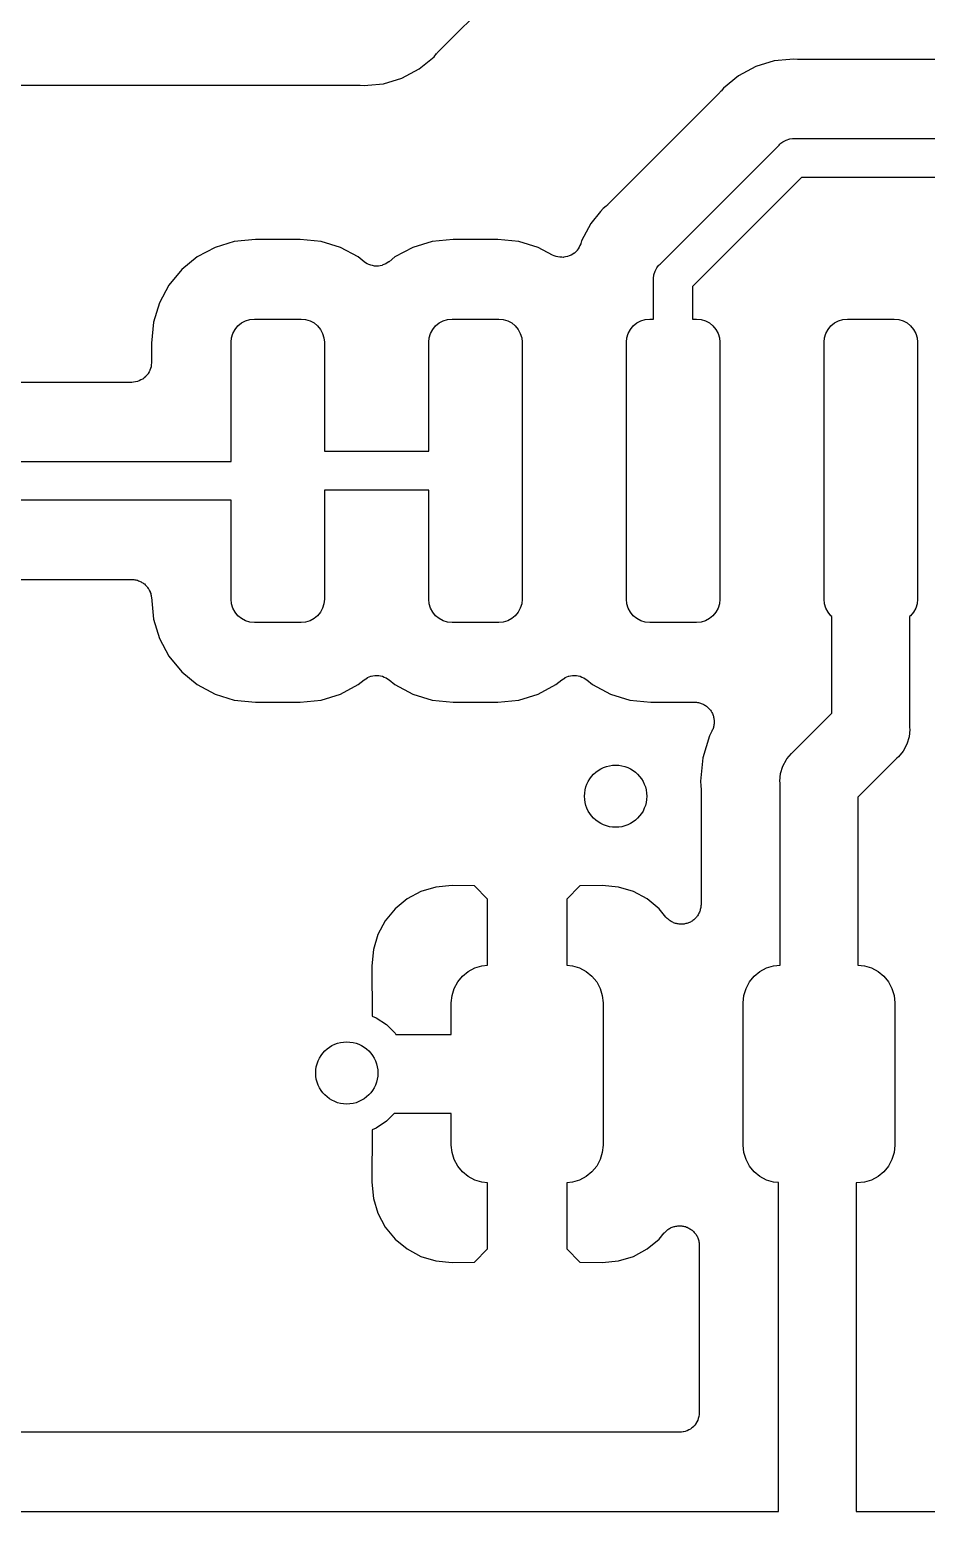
# Model space of a CAD drawing. Extents: x 2.49 to 6.38, y -5.9 to -3.86.
# Drawn here: x 4.0183 to 4.2452, y -5.4854 to -5.1107 of the extents above; entities that cross this region are included whole.
import ezdxf

# ---------------------------------------------------------------- set-up
doc = ezdxf.new("R2010")
doc.units = 0
doc.header["$MEASUREMENT"] = 0
doc.layers.add('BLACK', color=7, linetype='CONTINUOUS')

msp = doc.modelspace()

# ---------------------------------------------------------------- linework, layer by layer
at = {"layer": 'BLACK', "linetype": 'CONTINUOUS'}
for p, q in [((4.1216, -5.11639), (4.14769, -5.0903)), ((4.11685, -5.12062), (4.12064, -5.11751)), ((4.12064, -5.11751), (4.12127, -5.11675)), ((4.12127, -5.11675), (4.12131, -5.1167)), ((4.12131, -5.1167), (4.12146, -5.11655)), ((4.12146, -5.11655), (4.1216, -5.11639)), ((4.20669, -5.1186), (4.20199, -5.12003)), ((4.21059, -5.11822), (4.20669, -5.1186)), ((4.2106, -5.11822), (4.21059, -5.11822)), ((4.21157, -5.11812), (4.2106, -5.11822)), ((4.21255, -5.11822), (4.21157, -5.11812)), ((4.21277, -5.11822), (4.21255, -5.11822)), ((4.21297, -5.11824), (4.21277, -5.11822)), ((4.21304, -5.11824), (4.21297, -5.11824)), ((4.26411, -5.11824), (4.21304, -5.11824)), ((4.11252, -5.12294), (4.11685, -5.12062)), ((4.19766, -5.12234), (4.19387, -5.12546)), ((4.20199, -5.12003), (4.19766, -5.12234)), ((3.94191, -5.12472), (4.10147, -5.12472)), ((4.10147, -5.12472), (4.10154, -5.12472)), ((4.10154, -5.12472), (4.10175, -5.12475)), ((4.10175, -5.12475), (4.10196, -5.12475)), ((4.10196, -5.12475), (4.10294, -5.12484)), ((4.10294, -5.12484), (4.10392, -5.12475)), ((4.10392, -5.12475), (4.10782, -5.12436)), ((4.10392, -5.12475), (4.10392, -5.12475)), ((4.10782, -5.12436), (4.11252, -5.12294)), ((4.19291, -5.12658), (4.16452, -5.15498)), ((4.19305, -5.12642), (4.19291, -5.12658)), ((4.1932, -5.12627), (4.19305, -5.12642)), ((4.19324, -5.12622), (4.1932, -5.12627)), ((4.19387, -5.12546), (4.19324, -5.12622)), ((4.17779, -5.16999), (4.20792, -5.13986)), ((4.20792, -5.13986), (4.20808, -5.13967)), ((4.20808, -5.13967), (4.20839, -5.13941)), ((4.20839, -5.13941), (4.20883, -5.13905)), ((4.20883, -5.13905), (4.20968, -5.1386)), ((4.20968, -5.1386), (4.21061, -5.13832)), ((4.21061, -5.13832), (4.21133, -5.13824)), ((4.21133, -5.13824), (4.21157, -5.13822)), ((4.21133, -5.13824), (4.21133, -5.13824)), ((4.21157, -5.13822), (4.21182, -5.13824)), ((4.21182, -5.13824), (4.26533, -5.13824)), ((4.21361, -5.14809), (4.18602, -5.17568)), ((4.26354, -5.14809), (4.21361, -5.14809)), ((4.1634, -5.15593), (4.16277, -5.15669)), ((4.16416, -5.15531), (4.1634, -5.15593)), ((4.16431, -5.15516), (4.16416, -5.15531)), ((4.16447, -5.15503), (4.16431, -5.15516)), ((4.16452, -5.15498), (4.16447, -5.15503)), ((4.16028, -5.15973), (4.15797, -5.16405)), ((4.16277, -5.15669), (4.16028, -5.15973)), ((4.16277, -5.15669), (4.16277, -5.15669)), ((4.07544, -5.16374), (4.07012, -5.16426)), ((4.08676, -5.16374), (4.07544, -5.16374)), ((4.09208, -5.16426), (4.08676, -5.16374)), ((4.12544, -5.16374), (4.12012, -5.16426)), ((4.13676, -5.16374), (4.12544, -5.16374)), ((4.14208, -5.16426), (4.13676, -5.16374)), ((4.15797, -5.16405), (4.15776, -5.16474)), ((4.06525, -5.16574), (4.06075, -5.16814)), ((4.07012, -5.16426), (4.06525, -5.16574)), ((4.09696, -5.16574), (4.09208, -5.16426)), ((4.10145, -5.16814), (4.09696, -5.16574)), ((4.11525, -5.16574), (4.11075, -5.16814)), ((4.12012, -5.16426), (4.11525, -5.16574)), ((4.14696, -5.16574), (4.14208, -5.16426)), ((4.15062, -5.1677), (4.14696, -5.16574)), ((4.15105, -5.16788), (4.15062, -5.1677)), ((4.15149, -5.16806), (4.15105, -5.16788)), ((4.15529, -5.16772), (4.15484, -5.1679)), ((4.1553, -5.16771), (4.15529, -5.16772)), ((4.15531, -5.16771), (4.1553, -5.16771)), ((4.15571, -5.16745), (4.15531, -5.16771)), ((4.1561, -5.16719), (4.15571, -5.16745)), ((4.15611, -5.16718), (4.1561, -5.16719)), ((4.15613, -5.16717), (4.15611, -5.16718)), ((4.15646, -5.16684), (4.15613, -5.16717)), ((4.1568, -5.16651), (4.15646, -5.16684)), ((4.15681, -5.16649), (4.1568, -5.16651)), ((4.15682, -5.16648), (4.15681, -5.16649)), ((4.15708, -5.16609), (4.15682, -5.16648)), ((4.15735, -5.1657), (4.15708, -5.16609)), ((4.15736, -5.16569), (4.15735, -5.1657)), ((4.15737, -5.16567), (4.15736, -5.16569)), ((4.15755, -5.16524), (4.15737, -5.16567)), ((4.15774, -5.16481), (4.15755, -5.16524)), ((4.15775, -5.16478), (4.15774, -5.16481)), ((4.15776, -5.16474), (4.15775, -5.16477)), ((4.15775, -5.16477), (4.15775, -5.16478)), ((4.15775, -5.16478), (4.15775, -5.16478)), ((4.05681, -5.17138), (4.05358, -5.17532)), ((4.06075, -5.16814), (4.05681, -5.17138)), ((4.10293, -5.16936), (4.10145, -5.16814)), ((4.10332, -5.16962), (4.10293, -5.16936)), ((4.10371, -5.16988), (4.10332, -5.16962)), ((4.10373, -5.16989), (4.10371, -5.16988)), ((4.10374, -5.1699), (4.10373, -5.16989)), ((4.10417, -5.17008), (4.10374, -5.1699)), ((4.10461, -5.17026), (4.10417, -5.17008)), ((4.10462, -5.17026), (4.10461, -5.17026)), ((4.10464, -5.17027), (4.10462, -5.17026)), ((4.1051, -5.17036), (4.10464, -5.17027)), ((4.10556, -5.17046), (4.1051, -5.17036)), ((4.10558, -5.17046), (4.10556, -5.17046)), ((4.1056, -5.17046), (4.10558, -5.17046)), ((4.10607, -5.17047), (4.1056, -5.17046)), ((4.10654, -5.17047), (4.10607, -5.17047)), ((4.10656, -5.17047), (4.10654, -5.17047)), ((4.10658, -5.17047), (4.10656, -5.17047)), ((4.10704, -5.17038), (4.10658, -5.17047)), ((4.1075, -5.17029), (4.10704, -5.17038)), ((4.10751, -5.17029), (4.1075, -5.17029)), ((4.10753, -5.17028), (4.10751, -5.17029)), ((4.10796, -5.17011), (4.10753, -5.17028)), ((4.1084, -5.16993), (4.10796, -5.17011)), ((4.10842, -5.16992), (4.1084, -5.16993)), ((4.10844, -5.16991), (4.10842, -5.16992)), ((4.10882, -5.16966), (4.10844, -5.16991)), ((4.10922, -5.1694), (4.10882, -5.16966)), ((4.10925, -5.16938), (4.10922, -5.1694)), ((4.10927, -5.16936), (4.10925, -5.16937)), ((4.10925, -5.16937), (4.10925, -5.16937)), ((4.10925, -5.16937), (4.10925, -5.16938)), ((4.11075, -5.16814), (4.10927, -5.16936)), ((4.1515, -5.16806), (4.15149, -5.16806)), ((4.15152, -5.16807), (4.1515, -5.16806)), ((4.15198, -5.16816), (4.15152, -5.16807)), ((4.15245, -5.16826), (4.15198, -5.16816)), ((4.15246, -5.16826), (4.15245, -5.16826)), ((4.15248, -5.16826), (4.15246, -5.16826)), ((4.15295, -5.16826), (4.15248, -5.16826)), ((4.15342, -5.16827), (4.15295, -5.16826)), ((4.15344, -5.16826), (4.15342, -5.16827)), ((4.15345, -5.16826), (4.15344, -5.16826)), ((4.15392, -5.16817), (4.15345, -5.16826)), ((4.15438, -5.16809), (4.15392, -5.16817)), ((4.15439, -5.16808), (4.15438, -5.16809)), ((4.15441, -5.16808), (4.15439, -5.16808)), ((4.15484, -5.1679), (4.15441, -5.16808)), ((4.17653, -5.17175), (4.17699, -5.17089)), ((4.17699, -5.17089), (4.17745, -5.17033)), ((4.17745, -5.17033), (4.17761, -5.17014)), ((4.17745, -5.17033), (4.17745, -5.17033)), ((4.17761, -5.17014), (4.17779, -5.16999)), ((4.05358, -5.17532), (4.05117, -5.17981)), ((4.17616, -5.17364), (4.17625, -5.17267)), ((4.17618, -5.17388), (4.17616, -5.17364)), ((4.17618, -5.18386), (4.17618, -5.17388)), ((4.17625, -5.17267), (4.17653, -5.17175)), ((4.18602, -5.17568), (4.18602, -5.18386)), ((4.05117, -5.17981), (4.04969, -5.18469)), ((4.04969, -5.18469), (4.04917, -5.19001)), ((4.06974, -5.1875), (4.07029, -5.18648)), ((4.07029, -5.18648), (4.07102, -5.18559)), ((4.07102, -5.18559), (4.07192, -5.18485)), ((4.07192, -5.18485), (4.07294, -5.18431)), ((4.07294, -5.18431), (4.07404, -5.18397)), ((4.07404, -5.18397), (4.0752, -5.18386)), ((4.0752, -5.18386), (4.08701, -5.18386)), ((4.08701, -5.18386), (4.08816, -5.18397)), ((4.08816, -5.18397), (4.08927, -5.18431)), ((4.08927, -5.18431), (4.09029, -5.18485)), ((4.09029, -5.18485), (4.09118, -5.18559)), ((4.09118, -5.18559), (4.09192, -5.18648)), ((4.09192, -5.18648), (4.09246, -5.1875)), ((4.11974, -5.1875), (4.12029, -5.18648)), ((4.12029, -5.18648), (4.12102, -5.18559)), ((4.12102, -5.18559), (4.12192, -5.18485)), ((4.12192, -5.18485), (4.12294, -5.18431)), ((4.12294, -5.18431), (4.12404, -5.18397)), ((4.12404, -5.18397), (4.1252, -5.18386)), ((4.1252, -5.18386), (4.13701, -5.18386)), ((4.13701, -5.18386), (4.13816, -5.18397)), ((4.13816, -5.18397), (4.13927, -5.18431)), ((4.13927, -5.18431), (4.14029, -5.18485)), ((4.14029, -5.18485), (4.14118, -5.18559)), ((4.14118, -5.18559), (4.14192, -5.18648)), ((4.14192, -5.18648), (4.14246, -5.1875)), ((4.16974, -5.1875), (4.17029, -5.18648)), ((4.17029, -5.18648), (4.17102, -5.18559)), ((4.17102, -5.18559), (4.17192, -5.18485)), ((4.17192, -5.18485), (4.17294, -5.18431)), ((4.17294, -5.18431), (4.17404, -5.18397)), ((4.17404, -5.18397), (4.1752, -5.18386)), ((4.1752, -5.18386), (4.17618, -5.18386)), ((4.18602, -5.18386), (4.18701, -5.18386)), ((4.18701, -5.18386), (4.18816, -5.18397)), ((4.18816, -5.18397), (4.18927, -5.18431)), ((4.18927, -5.18431), (4.19029, -5.18485)), ((4.19029, -5.18485), (4.19118, -5.18559)), ((4.19118, -5.18559), (4.19192, -5.18648)), ((4.19192, -5.18648), (4.19246, -5.1875)), ((4.21974, -5.1875), (4.22029, -5.18648)), ((4.22029, -5.18648), (4.22102, -5.18559)), ((4.22102, -5.18559), (4.22192, -5.18485)), ((4.22192, -5.18485), (4.22294, -5.18431)), ((4.22294, -5.18431), (4.22404, -5.18397)), ((4.22404, -5.18397), (4.2252, -5.18386)), ((4.2252, -5.18386), (4.23701, -5.18386)), ((4.23701, -5.18386), (4.23816, -5.18397)), ((4.23816, -5.18397), (4.23927, -5.18431)), ((4.23927, -5.18431), (4.24029, -5.18485)), ((4.24029, -5.18485), (4.24118, -5.18559)), ((4.24118, -5.18559), (4.24192, -5.18648)), ((4.24192, -5.18648), (4.24246, -5.1875)), ((4.04917, -5.19001), (4.04917, -5.19488)), ((4.06929, -5.18976), (4.0694, -5.18861)), ((4.06929, -5.21988), (4.06929, -5.18976)), ((4.0694, -5.18861), (4.06974, -5.1875)), ((4.09246, -5.1875), (4.0928, -5.18861)), ((4.0928, -5.18861), (4.09291, -5.18976)), ((4.09291, -5.18976), (4.09291, -5.21732)), ((4.11929, -5.18976), (4.1194, -5.18861)), ((4.11929, -5.21732), (4.11929, -5.18976)), ((4.1194, -5.18861), (4.11974, -5.1875)), ((4.14246, -5.1875), (4.1428, -5.18861)), ((4.1428, -5.18861), (4.14291, -5.18976)), ((4.14291, -5.18976), (4.14291, -5.25472)), ((4.16929, -5.18976), (4.1694, -5.18861)), ((4.16929, -5.25472), (4.16929, -5.18976)), ((4.1694, -5.18861), (4.16974, -5.1875)), ((4.19246, -5.1875), (4.1928, -5.18861)), ((4.1928, -5.18861), (4.19291, -5.18976)), ((4.19291, -5.18976), (4.19291, -5.25472)), ((4.21929, -5.18976), (4.2194, -5.18861)), ((4.21929, -5.25472), (4.21929, -5.18976)), ((4.2194, -5.18861), (4.21974, -5.1875)), ((4.24246, -5.1875), (4.2428, -5.18861)), ((4.2428, -5.18861), (4.24291, -5.18976)), ((4.24291, -5.18976), (4.24291, -5.25472)), ((4.0483, -5.19771), (4.04799, -5.19807)), ((4.04832, -5.19768), (4.0483, -5.19769)), ((4.0483, -5.19769), (4.0483, -5.19771)), ((4.04854, -5.19726), (4.04832, -5.19768)), ((4.04877, -5.19685), (4.04854, -5.19726)), ((4.04878, -5.19682), (4.04877, -5.19683)), ((4.04877, -5.19683), (4.04877, -5.19685)), ((4.04892, -5.19637), (4.04878, -5.19682)), ((4.04906, -5.19592), (4.04892, -5.19637)), ((4.04907, -5.19589), (4.04906, -5.1959)), ((4.04906, -5.1959), (4.04906, -5.19592)), ((4.04912, -5.19542), (4.04907, -5.19589)), ((4.04917, -5.19495), (4.04912, -5.19542)), ((4.04917, -5.19488), (4.04917, -5.19492)), ((4.04917, -5.19492), (4.04917, -5.19492)), ((4.04917, -5.19492), (4.04917, -5.19492)), ((4.04917, -5.19492), (4.04917, -5.19495)), ((4.04417, -5.19988), (3.9339, -5.19988)), ((4.04464, -5.19984), (4.04417, -5.19988)), ((4.04511, -5.19979), (4.04464, -5.19984)), ((4.04512, -5.19979), (4.04511, -5.19979)), ((4.04514, -5.19979), (4.04512, -5.19979)), ((4.04559, -5.19965), (4.04514, -5.19979)), ((4.04604, -5.19952), (4.04559, -5.19965)), ((4.04606, -5.19951), (4.04604, -5.19952)), ((4.04608, -5.1995), (4.04606, -5.19951)), ((4.04649, -5.19928), (4.04608, -5.1995)), ((4.04691, -5.19907), (4.04649, -5.19928)), ((4.04692, -5.19905), (4.04691, -5.19907)), ((4.04694, -5.19905), (4.04692, -5.19905)), ((4.0473, -5.19875), (4.04694, -5.19905)), ((4.04767, -5.19845), (4.0473, -5.19875)), ((4.04768, -5.19844), (4.04767, -5.19845)), ((4.04769, -5.19843), (4.04768, -5.19844)), ((4.04799, -5.19807), (4.04769, -5.19843)), ((3.91319, -5.21988), (4.06929, -5.21988)), ((4.09291, -5.21732), (4.11929, -5.21732)), ((4.11929, -5.22717), (4.09291, -5.22717)), ((4.09291, -5.22717), (4.09291, -5.25472)), ((4.11929, -5.25472), (4.11929, -5.22717)), ((4.06929, -5.22972), (3.91319, -5.22972)), ((4.06929, -5.25472), (4.06929, -5.22972)), ((3.9339, -5.24972), (4.04417, -5.24972)), ((4.04417, -5.24972), (4.04424, -5.24972)), ((4.04424, -5.24972), (4.04446, -5.24975)), ((4.04446, -5.24975), (4.04469, -5.24975)), ((4.04469, -5.24975), (4.04495, -5.2498)), ((4.04495, -5.2498), (4.04521, -5.24983)), ((4.04521, -5.24983), (4.04543, -5.2499)), ((4.04543, -5.2499), (4.04565, -5.24995)), ((4.04565, -5.24995), (4.04589, -5.25005)), ((4.04589, -5.25005), (4.04614, -5.25013)), ((4.04614, -5.25013), (4.04634, -5.25024)), ((4.04634, -5.25024), (4.04655, -5.25033)), ((4.04655, -5.25033), (4.04676, -5.25047)), ((4.04676, -5.25047), (4.047, -5.2506)), ((4.047, -5.2506), (4.04717, -5.25074)), ((4.04717, -5.25074), (4.04736, -5.25087)), ((4.04736, -5.25087), (4.04754, -5.25106)), ((4.04754, -5.25106), (4.04774, -5.25123)), ((4.04774, -5.25123), (4.04788, -5.2514)), ((4.04788, -5.2514), (4.04804, -5.25156)), ((4.04804, -5.25156), (4.04819, -5.25178)), ((4.04819, -5.25178), (4.04835, -5.25199)), ((4.04835, -5.25199), (4.04846, -5.25219)), ((4.04846, -5.25219), (4.04858, -5.25238)), ((4.04858, -5.25238), (4.04868, -5.25262)), ((4.04868, -5.25262), (4.04881, -5.25285)), ((4.04881, -5.25285), (4.04887, -5.25307)), ((4.04887, -5.25307), (4.04896, -5.25328)), ((4.04896, -5.25328), (4.04901, -5.25354)), ((4.04901, -5.25354), (4.04908, -5.25379)), ((4.04908, -5.25379), (4.0491, -5.25401)), ((4.0491, -5.25401), (4.04915, -5.25423)), ((4.04915, -5.25423), (4.04969, -5.2598)), ((4.0694, -5.25588), (4.06929, -5.25472)), ((4.06974, -5.25698), (4.0694, -5.25588)), ((4.07029, -5.25801), (4.06974, -5.25698)), ((4.09246, -5.25698), (4.09192, -5.25801)), ((4.0928, -5.25588), (4.09246, -5.25698)), ((4.09291, -5.25472), (4.0928, -5.25588)), ((4.1194, -5.25588), (4.11929, -5.25472)), ((4.11974, -5.25698), (4.1194, -5.25588)), ((4.12029, -5.25801), (4.11974, -5.25698)), ((4.14246, -5.25698), (4.14192, -5.25801)), ((4.1428, -5.25588), (4.14246, -5.25698)), ((4.14291, -5.25472), (4.1428, -5.25588)), ((4.1694, -5.25588), (4.16929, -5.25472)), ((4.16974, -5.25698), (4.1694, -5.25588)), ((4.17029, -5.25801), (4.16974, -5.25698)), ((4.19246, -5.25698), (4.19192, -5.25801)), ((4.1928, -5.25588), (4.19246, -5.25698)), ((4.19291, -5.25472), (4.1928, -5.25588)), ((4.2194, -5.25588), (4.21929, -5.25472)), ((4.21974, -5.25698), (4.2194, -5.25588)), ((4.22029, -5.25801), (4.21974, -5.25698)), ((4.24246, -5.25698), (4.24192, -5.25801)), ((4.2428, -5.25588), (4.24246, -5.25698)), ((4.24291, -5.25472), (4.2428, -5.25588)), ((4.04969, -5.2598), (4.05117, -5.26468)), ((4.07102, -5.2589), (4.07029, -5.25801)), ((4.07192, -5.25963), (4.07102, -5.2589)), ((4.07294, -5.26018), (4.07192, -5.25963)), ((4.07404, -5.26052), (4.07294, -5.26018)), ((4.0752, -5.26063), (4.07404, -5.26052)), ((4.08701, -5.26063), (4.0752, -5.26063)), ((4.08816, -5.26052), (4.08701, -5.26063)), ((4.08927, -5.26018), (4.08816, -5.26052)), ((4.09029, -5.25963), (4.08927, -5.26018)), ((4.09118, -5.2589), (4.09029, -5.25963)), ((4.09192, -5.25801), (4.09118, -5.2589)), ((4.12102, -5.2589), (4.12029, -5.25801)), ((4.12192, -5.25963), (4.12102, -5.2589)), ((4.12294, -5.26018), (4.12192, -5.25963)), ((4.12404, -5.26052), (4.12294, -5.26018)), ((4.1252, -5.26063), (4.12404, -5.26052)), ((4.13701, -5.26063), (4.1252, -5.26063)), ((4.13816, -5.26052), (4.13701, -5.26063)), ((4.13927, -5.26018), (4.13816, -5.26052)), ((4.14029, -5.25963), (4.13927, -5.26018)), ((4.14118, -5.2589), (4.14029, -5.25963)), ((4.14192, -5.25801), (4.14118, -5.2589)), ((4.17102, -5.2589), (4.17029, -5.25801)), ((4.17192, -5.25963), (4.17102, -5.2589)), ((4.17294, -5.26018), (4.17192, -5.25963)), ((4.17404, -5.26052), (4.17294, -5.26018)), ((4.1752, -5.26063), (4.17404, -5.26052)), ((4.18701, -5.26063), (4.1752, -5.26063)), ((4.18816, -5.26052), (4.18701, -5.26063)), ((4.18927, -5.26018), (4.18816, -5.26052)), ((4.19029, -5.25963), (4.18927, -5.26018)), ((4.19118, -5.2589), (4.19029, -5.25963)), ((4.19192, -5.25801), (4.19118, -5.2589)), ((4.22102, -5.2589), (4.22029, -5.25801)), ((4.22126, -5.2591), (4.22102, -5.2589)), ((4.22126, -5.28356), (4.22126, -5.2591)), ((4.24118, -5.2589), (4.24094, -5.2591)), ((4.24094, -5.2591), (4.24094, -5.28715)), ((4.24192, -5.25801), (4.24118, -5.2589)), ((4.05117, -5.26468), (4.05358, -5.26917)), ((4.05358, -5.26917), (4.05681, -5.27311)), ((4.05681, -5.27311), (4.06075, -5.27634)), ((4.06075, -5.27634), (4.06525, -5.27875)), ((4.09696, -5.27875), (4.10145, -5.27634)), ((4.10145, -5.27634), (4.10293, -5.27513)), ((4.10293, -5.27513), (4.10295, -5.27511)), ((4.10295, -5.27511), (4.10298, -5.27509)), ((4.10295, -5.27511), (4.10295, -5.27511)), ((4.10295, -5.27511), (4.10295, -5.27511)), ((4.10298, -5.27509), (4.10338, -5.27483)), ((4.10338, -5.27483), (4.10377, -5.27458)), ((4.10377, -5.27458), (4.10379, -5.27457)), ((4.10379, -5.27457), (4.1038, -5.27456)), ((4.1038, -5.27456), (4.10424, -5.27438)), ((4.10424, -5.27438), (4.10467, -5.27421)), ((4.10467, -5.27421), (4.10469, -5.2742)), ((4.10469, -5.2742), (4.10471, -5.2742)), ((4.10471, -5.2742), (4.10517, -5.27411)), ((4.10517, -5.27411), (4.10563, -5.27402)), ((4.10563, -5.27402), (4.10565, -5.27402)), ((4.10565, -5.27402), (4.10567, -5.27402)), ((4.10567, -5.27402), (4.10613, -5.27402)), ((4.10613, -5.27402), (4.10661, -5.27402)), ((4.10661, -5.27402), (4.10662, -5.27403)), ((4.10662, -5.27403), (4.10664, -5.27403)), ((4.10664, -5.27403), (4.1071, -5.27412)), ((4.1071, -5.27412), (4.10756, -5.27422)), ((4.10756, -5.27422), (4.10758, -5.27422)), ((4.10758, -5.27422), (4.1076, -5.27423)), ((4.1076, -5.27423), (4.10803, -5.27441)), ((4.10803, -5.27441), (4.10846, -5.27459)), ((4.10846, -5.27459), (4.10848, -5.2746)), ((4.10848, -5.2746), (4.1085, -5.27461)), ((4.1085, -5.27461), (4.10888, -5.27487)), ((4.10888, -5.27487), (4.10927, -5.27513)), ((4.10927, -5.27513), (4.11075, -5.27634)), ((4.11075, -5.27634), (4.11525, -5.27875)), ((4.14696, -5.27875), (4.15145, -5.27634)), ((4.15145, -5.27634), (4.15293, -5.27513)), ((4.15293, -5.27513), (4.15295, -5.27511)), ((4.15295, -5.27511), (4.15298, -5.27509)), ((4.15295, -5.27511), (4.15295, -5.27511)), ((4.15295, -5.27511), (4.15295, -5.27511)), ((4.15298, -5.27509), (4.15338, -5.27483)), ((4.15338, -5.27483), (4.15377, -5.27458)), ((4.15377, -5.27458), (4.15379, -5.27457)), ((4.15379, -5.27457), (4.1538, -5.27456)), ((4.1538, -5.27456), (4.15424, -5.27438)), ((4.15424, -5.27438), (4.15467, -5.27421)), ((4.15467, -5.27421), (4.15469, -5.2742)), ((4.15469, -5.2742), (4.15471, -5.2742)), ((4.15471, -5.2742), (4.15517, -5.27411)), ((4.15517, -5.27411), (4.15563, -5.27402)), ((4.15563, -5.27402), (4.15565, -5.27402)), ((4.15565, -5.27402), (4.15567, -5.27402)), ((4.15567, -5.27402), (4.15613, -5.27402)), ((4.15613, -5.27402), (4.15661, -5.27402)), ((4.15661, -5.27402), (4.15662, -5.27403)), ((4.15662, -5.27403), (4.15664, -5.27403)), ((4.15664, -5.27403), (4.1571, -5.27412)), ((4.1571, -5.27412), (4.15756, -5.27422)), ((4.15756, -5.27422), (4.15758, -5.27422)), ((4.15758, -5.27422), (4.1576, -5.27423)), ((4.1576, -5.27423), (4.15803, -5.27441)), ((4.15803, -5.27441), (4.15846, -5.27459)), ((4.15846, -5.27459), (4.15848, -5.2746)), ((4.15848, -5.2746), (4.1585, -5.27461)), ((4.1585, -5.27461), (4.15888, -5.27487)), ((4.15888, -5.27487), (4.15927, -5.27513)), ((4.15927, -5.27513), (4.16075, -5.27634)), ((4.16075, -5.27634), (4.16525, -5.27875)), ((4.06525, -5.27875), (4.07012, -5.28023)), ((4.07012, -5.28023), (4.07544, -5.28075)), ((4.08676, -5.28075), (4.09208, -5.28023)), ((4.09208, -5.28023), (4.09696, -5.27875)), ((4.11525, -5.27875), (4.12012, -5.28023)), ((4.12012, -5.28023), (4.12544, -5.28075)), ((4.13676, -5.28075), (4.14208, -5.28023)), ((4.14208, -5.28023), (4.14696, -5.27875)), ((4.16525, -5.27875), (4.17012, -5.28023)), ((4.17012, -5.28023), (4.17544, -5.28075)), ((4.07544, -5.28075), (4.08676, -5.28075)), ((4.12544, -5.28075), (4.13676, -5.28075)), ((4.17544, -5.28075), (4.18651, -5.28075)), ((4.18651, -5.28075), (4.18658, -5.28075)), ((4.18658, -5.28075), (4.18681, -5.28078)), ((4.18681, -5.28078), (4.18704, -5.28078)), ((4.18704, -5.28078), (4.18729, -5.28083)), ((4.18729, -5.28083), (4.18755, -5.28086)), ((4.18755, -5.28086), (4.18777, -5.28093)), ((4.18777, -5.28093), (4.188, -5.28098)), ((4.188, -5.28098), (4.18824, -5.28108)), ((4.18824, -5.28108), (4.18848, -5.28116)), ((4.18848, -5.28116), (4.18868, -5.28127)), ((4.18868, -5.28127), (4.1889, -5.28136)), ((4.1889, -5.28136), (4.18911, -5.2815)), ((4.18911, -5.2815), (4.18933, -5.28163)), ((4.18933, -5.28163), (4.18951, -5.28177)), ((4.18951, -5.28177), (4.18971, -5.28191)), ((4.18971, -5.28191), (4.18989, -5.28209)), ((4.18989, -5.28209), (4.19008, -5.28225)), ((4.19008, -5.28225), (4.19023, -5.28243)), ((4.19023, -5.28243), (4.19039, -5.2826)), ((4.19039, -5.2826), (4.19053, -5.28281)), ((4.19053, -5.28281), (4.19069, -5.28301)), ((4.19069, -5.28301), (4.1908, -5.28322)), ((4.1908, -5.28322), (4.19093, -5.28341)), ((4.19093, -5.28341), (4.19103, -5.28365)), ((4.19103, -5.28365), (4.19115, -5.28388)), ((4.19115, -5.28388), (4.19121, -5.2841)), ((4.21139, -5.29343), (4.22126, -5.28356)), ((4.19112, -5.28769), (4.19101, -5.28789)), ((4.1912, -5.28744), (4.19112, -5.28769)), ((4.19129, -5.28721), (4.1912, -5.28744)), ((4.19121, -5.2841), (4.1913, -5.28432)), ((4.19134, -5.28698), (4.19129, -5.28721)), ((4.1913, -5.28432), (4.19135, -5.28457)), ((4.19141, -5.28676), (4.19134, -5.28698)), ((4.19135, -5.28457), (4.19142, -5.28481)), ((4.19143, -5.2865), (4.19141, -5.28676)), ((4.19142, -5.28481), (4.19144, -5.28505)), ((4.19149, -5.28625), (4.19143, -5.2865)), ((4.19144, -5.28505), (4.19149, -5.28527)), ((4.19149, -5.28527), (4.19149, -5.28553)), ((4.19149, -5.28553), (4.19151, -5.28579)), ((4.19151, -5.28579), (4.19149, -5.28602)), ((4.19149, -5.28602), (4.19149, -5.28625)), ((4.24099, -5.28764), (4.2408, -5.28957)), ((4.24094, -5.28715), (4.24099, -5.28764)), ((4.19031, -5.28925), (4.1886, -5.29488)), ((4.19092, -5.28811), (4.19031, -5.28925)), ((4.19101, -5.28789), (4.19092, -5.28811)), ((4.24024, -5.29142), (4.23933, -5.29313)), ((4.2408, -5.28957), (4.24024, -5.29142)), ((4.24024, -5.29142), (4.24024, -5.29142)), ((4.1886, -5.29488), (4.18802, -5.30073)), ((4.20887, -5.29694), (4.20979, -5.29523)), ((4.20979, -5.29523), (4.20989, -5.29511)), ((4.20989, -5.29511), (4.21102, -5.29373)), ((4.21102, -5.29373), (4.21139, -5.29343)), ((4.23772, -5.29494), (4.22785, -5.30481)), ((4.2381, -5.29463), (4.23772, -5.29494)), ((4.23933, -5.29313), (4.2381, -5.29463)), ((4.20812, -5.30073), (4.20831, -5.2988)), ((4.20831, -5.2988), (4.20887, -5.29694)), ((4.18802, -5.30073), (4.18815, -5.30195)), ((4.18815, -5.30195), (4.18815, -5.30202)), ((4.18815, -5.30202), (4.18815, -5.30223)), ((4.18815, -5.30223), (4.18817, -5.30244)), ((4.18817, -5.30244), (4.18817, -5.33194)), ((4.20817, -5.30121), (4.20812, -5.30073)), ((4.20817, -5.34727), (4.20817, -5.30121)), ((4.22785, -5.30481), (4.22785, -5.34727)), ((4.11731, -5.32868), (4.11383, -5.33053)), ((4.12108, -5.32753), (4.11731, -5.32868)), ((4.12521, -5.32713), (4.12108, -5.32753)), ((4.13084, -5.32721), (4.12521, -5.32713)), ((4.13419, -5.33057), (4.13084, -5.32721)), ((4.15755, -5.32721), (4.15419, -5.33057)), ((4.16318, -5.32713), (4.15755, -5.32721)), ((4.16731, -5.32753), (4.16318, -5.32713)), ((4.17108, -5.32868), (4.16731, -5.32753)), ((4.17455, -5.33053), (4.17108, -5.32868)), ((4.11383, -5.33053), (4.11079, -5.33303)), ((4.13419, -5.34728), (4.13419, -5.33057)), ((4.15419, -5.33057), (4.15419, -5.34728)), ((4.1776, -5.33303), (4.17455, -5.33053)), ((4.18809, -5.33273), (4.18806, -5.33298)), ((4.18814, -5.33248), (4.18809, -5.33273)), ((4.18817, -5.33201), (4.18814, -5.33225)), ((4.18814, -5.33225), (4.18814, -5.33248)), ((4.18817, -5.33194), (4.18817, -5.33201)), ((4.10829, -5.33608), (4.10643, -5.33955)), ((4.11079, -5.33303), (4.10829, -5.33608)), ((4.1793, -5.33511), (4.1776, -5.33303)), ((4.17947, -5.33528), (4.1793, -5.33511)), ((4.17962, -5.33547), (4.17947, -5.33528)), ((4.17982, -5.33563), (4.17962, -5.33547)), ((4.17999, -5.3358), (4.17982, -5.33563)), ((4.18019, -5.33594), (4.17999, -5.3358)), ((4.18037, -5.33609), (4.18019, -5.33594)), ((4.1806, -5.33621), (4.18037, -5.33609)), ((4.1808, -5.33635), (4.1806, -5.33621)), ((4.18102, -5.33644), (4.1808, -5.33635)), ((4.18123, -5.33655), (4.18102, -5.33644)), ((4.18527, -5.33646), (4.18504, -5.33658)), ((4.1855, -5.33637), (4.18527, -5.33646)), ((4.1857, -5.33624), (4.1855, -5.33637)), ((4.18591, -5.33613), (4.1857, -5.33624)), ((4.1861, -5.33597), (4.18591, -5.33613)), ((4.18631, -5.33583), (4.1861, -5.33597)), ((4.18648, -5.33566), (4.18631, -5.33583)), ((4.18667, -5.33552), (4.18648, -5.33566)), ((4.18683, -5.33532), (4.18667, -5.33552)), ((4.18701, -5.33514), (4.18683, -5.33532)), ((4.18714, -5.33495), (4.18701, -5.33514)), ((4.18729, -5.33477), (4.18714, -5.33495)), ((4.18742, -5.33455), (4.18729, -5.33477)), ((4.18756, -5.33434), (4.18742, -5.33455)), ((4.18765, -5.33412), (4.18756, -5.33434)), ((4.18776, -5.33391), (4.18765, -5.33412)), ((4.18784, -5.33367), (4.18776, -5.33391)), ((4.18794, -5.33344), (4.18784, -5.33367)), ((4.18799, -5.33321), (4.18794, -5.33344)), ((4.18806, -5.33298), (4.18799, -5.33321)), ((4.10643, -5.33955), (4.10529, -5.34332)), ((4.18147, -5.33663), (4.18123, -5.33655)), ((4.18171, -5.33672), (4.18147, -5.33663)), ((4.18194, -5.33677), (4.18171, -5.33672)), ((4.18216, -5.33684), (4.18194, -5.33677)), ((4.18241, -5.33687), (4.18216, -5.33684)), ((4.18266, -5.33692), (4.18241, -5.33687)), ((4.1829, -5.33692), (4.18266, -5.33692)), ((4.18313, -5.33694), (4.1829, -5.33692)), ((4.18339, -5.33692), (4.18313, -5.33694)), ((4.18364, -5.33692), (4.18339, -5.33692)), ((4.18387, -5.33688), (4.18364, -5.33692)), ((4.18411, -5.33685), (4.18387, -5.33688)), ((4.18435, -5.33678), (4.18411, -5.33685)), ((4.1846, -5.33673), (4.18435, -5.33678)), ((4.18482, -5.33665), (4.1846, -5.33673)), ((4.18504, -5.33658), (4.18482, -5.33665)), ((4.10529, -5.34332), (4.10488, -5.34747)), ((4.10488, -5.34747), (4.10497, -5.36016)), ((4.13092, -5.34797), (4.13272, -5.34743)), ((4.13272, -5.34743), (4.13419, -5.34728)), ((4.15419, -5.34728), (4.15566, -5.34743)), ((4.15566, -5.34743), (4.15746, -5.34797)), ((4.20474, -5.34797), (4.20654, -5.34743)), ((4.20654, -5.34743), (4.20817, -5.34727)), ((4.22785, -5.34727), (4.22948, -5.34743)), ((4.22948, -5.34743), (4.23128, -5.34797)), ((4.12573, -5.35317), (4.12662, -5.35151)), ((4.12662, -5.35151), (4.12781, -5.35005)), ((4.12781, -5.35005), (4.12926, -5.34886)), ((4.12926, -5.34886), (4.13092, -5.34797)), ((4.15746, -5.34797), (4.15912, -5.34886)), ((4.15912, -5.34886), (4.16058, -5.35005)), ((4.16058, -5.35005), (4.16177, -5.35151)), ((4.16177, -5.35151), (4.16266, -5.35317)), ((4.19955, -5.35317), (4.20044, -5.35151)), ((4.20044, -5.35151), (4.20163, -5.35005)), ((4.20163, -5.35005), (4.20308, -5.34886)), ((4.20308, -5.34886), (4.20474, -5.34797)), ((4.23128, -5.34797), (4.23294, -5.34886)), ((4.23294, -5.34886), (4.23439, -5.35005)), ((4.23439, -5.35005), (4.23559, -5.35151)), ((4.23559, -5.35151), (4.23647, -5.35317)), ((4.125, -5.35684), (4.12518, -5.35497)), ((4.12518, -5.35497), (4.12573, -5.35317)), ((4.16266, -5.35317), (4.1632, -5.35497)), ((4.1632, -5.35497), (4.16339, -5.35684)), ((4.19882, -5.35684), (4.199, -5.35497)), ((4.199, -5.35497), (4.19955, -5.35317)), ((4.23647, -5.35317), (4.23702, -5.35497)), ((4.23702, -5.35497), (4.2372, -5.35684)), ((4.125, -5.3648), (4.125, -5.35684)), ((4.16339, -5.35684), (4.16339, -5.39277)), ((4.19882, -5.39277), (4.19882, -5.35684)), ((4.2372, -5.35684), (4.2372, -5.39277)), ((4.10497, -5.36016), (4.10603, -5.3606)), ((4.10603, -5.3606), (4.10861, -5.36232)), ((4.10861, -5.36232), (4.1108, -5.36451)), ((4.1108, -5.36451), (4.11099, -5.3648)), ((4.11099, -5.3648), (4.125, -5.3648)), ((4.11059, -5.3848), (4.10861, -5.38678)), ((4.125, -5.3848), (4.11059, -5.3848)), ((4.125, -5.39277), (4.125, -5.3848)), ((4.10498, -5.38894), (4.10488, -5.40214)), ((4.10603, -5.38851), (4.10498, -5.38894)), ((4.10861, -5.38678), (4.10603, -5.38851)), ((4.12518, -5.39464), (4.125, -5.39277)), ((4.12573, -5.39644), (4.12518, -5.39464)), ((4.12662, -5.3981), (4.12573, -5.39644)), ((4.16266, -5.39644), (4.16177, -5.3981)), ((4.1632, -5.39464), (4.16266, -5.39644)), ((4.16339, -5.39277), (4.1632, -5.39464)), ((4.199, -5.39464), (4.19882, -5.39277)), ((4.19955, -5.39644), (4.199, -5.39464)), ((4.20044, -5.3981), (4.19955, -5.39644)), ((4.23647, -5.39644), (4.23559, -5.3981)), ((4.23702, -5.39464), (4.23647, -5.39644)), ((4.2372, -5.39277), (4.23702, -5.39464)), ((4.12781, -5.39955), (4.12662, -5.3981)), ((4.12926, -5.40074), (4.12781, -5.39955)), ((4.16058, -5.39955), (4.15912, -5.40074)), ((4.16177, -5.3981), (4.16058, -5.39955)), ((4.20163, -5.39955), (4.20044, -5.3981)), ((4.20308, -5.40074), (4.20163, -5.39955)), ((4.23439, -5.39955), (4.23294, -5.40074)), ((4.23559, -5.3981), (4.23439, -5.39955)), ((4.10488, -5.40214), (4.10529, -5.40628)), ((4.13092, -5.40163), (4.12926, -5.40074)), ((4.13272, -5.40218), (4.13092, -5.40163)), ((4.13419, -5.40232), (4.13272, -5.40218)), ((4.13419, -5.41904), (4.13419, -5.40232)), ((4.15566, -5.40218), (4.15419, -5.40232)), ((4.15419, -5.40232), (4.15419, -5.41904)), ((4.15746, -5.40163), (4.15566, -5.40218)), ((4.15912, -5.40074), (4.15746, -5.40163)), ((4.20474, -5.40163), (4.20308, -5.40074)), ((4.20654, -5.40218), (4.20474, -5.40163)), ((4.20773, -5.40229), (4.20654, -5.40218)), ((4.20773, -5.48543), (4.20773, -5.40229)), ((4.22761, -5.40236), (4.22742, -5.40236)), ((4.22742, -5.40236), (4.22742, -5.48543)), ((4.22948, -5.40218), (4.22761, -5.40236)), ((4.23128, -5.40163), (4.22948, -5.40218)), ((4.23294, -5.40074), (4.23128, -5.40163)), ((4.10529, -5.40628), (4.10643, -5.41005)), ((4.10643, -5.41005), (4.10829, -5.41353)), ((4.10829, -5.41353), (4.11079, -5.41657)), ((4.1776, -5.41657), (4.17887, -5.41502)), ((4.17887, -5.41502), (4.17891, -5.41497)), ((4.17891, -5.41497), (4.17908, -5.41481)), ((4.17908, -5.41481), (4.17923, -5.41462)), ((4.17923, -5.41462), (4.17943, -5.41447)), ((4.17943, -5.41447), (4.17961, -5.41429)), ((4.17961, -5.41429), (4.17981, -5.41416)), ((4.17981, -5.41416), (4.17999, -5.41401)), ((4.17999, -5.41401), (4.18022, -5.4139)), ((4.18022, -5.4139), (4.18043, -5.41376)), ((4.18043, -5.41376), (4.18065, -5.41367)), ((4.18065, -5.41367), (4.18086, -5.41356)), ((4.18086, -5.41356), (4.1811, -5.41349)), ((4.1811, -5.41349), (4.18134, -5.4134)), ((4.18134, -5.4134), (4.18157, -5.41335)), ((4.18157, -5.41335), (4.1818, -5.41328)), ((4.1818, -5.41328), (4.18205, -5.41326)), ((4.18205, -5.41326), (4.18229, -5.41322)), ((4.18229, -5.41322), (4.18253, -5.41322)), ((4.18253, -5.41322), (4.18277, -5.4132)), ((4.18277, -5.4132), (4.18302, -5.41322)), ((4.18302, -5.41322), (4.18327, -5.41323)), ((4.18327, -5.41323), (4.1835, -5.41327)), ((4.1835, -5.41327), (4.18374, -5.4133)), ((4.18374, -5.4133), (4.18398, -5.41337)), ((4.18398, -5.41337), (4.18423, -5.41342)), ((4.18423, -5.41342), (4.18444, -5.41352)), ((4.18444, -5.41352), (4.18467, -5.41359)), ((4.18467, -5.41359), (4.18489, -5.41371)), ((4.18489, -5.41371), (4.18512, -5.41381)), ((4.18512, -5.41381), (4.18532, -5.41394)), ((4.18532, -5.41394), (4.18553, -5.41405)), ((4.18553, -5.41405), (4.18572, -5.41421)), ((4.18572, -5.41421), (4.18593, -5.41435)), ((4.18593, -5.41435), (4.1861, -5.41452)), ((4.1861, -5.41452), (4.18628, -5.41467)), ((4.18628, -5.41467), (4.18644, -5.41487)), ((4.18644, -5.41487), (4.18662, -5.41505)), ((4.18662, -5.41505), (4.18675, -5.41525)), ((4.11079, -5.41657), (4.11383, -5.41907)), ((4.17455, -5.41907), (4.1776, -5.41657)), ((4.18675, -5.41525), (4.1869, -5.41543)), ((4.1869, -5.41543), (4.18702, -5.41565)), ((4.18702, -5.41565), (4.18715, -5.41586)), ((4.18715, -5.41586), (4.18724, -5.41608)), ((4.18724, -5.41608), (4.18736, -5.41629)), ((4.18736, -5.41629), (4.18743, -5.41653)), ((4.18743, -5.41653), (4.18752, -5.41677)), ((4.18752, -5.41677), (4.18757, -5.417)), ((4.18757, -5.417), (4.18764, -5.41722)), ((4.18764, -5.41722), (4.18766, -5.41748)), ((4.18766, -5.41748), (4.18771, -5.41772)), ((4.18771, -5.41772), (4.18771, -5.41796)), ((4.18771, -5.41796), (4.18773, -5.4182)), ((4.18773, -5.4182), (4.18773, -5.46043)), ((4.11383, -5.41907), (4.11731, -5.42093)), ((4.11731, -5.42093), (4.12108, -5.42207)), ((4.12108, -5.42207), (4.12521, -5.42248)), ((4.12521, -5.42248), (4.13084, -5.42239)), ((4.13084, -5.42239), (4.13419, -5.41904)), ((4.15419, -5.41904), (4.15755, -5.42239)), ((4.15755, -5.42239), (4.16318, -5.42248)), ((4.16318, -5.42248), (4.16731, -5.42207)), ((4.16731, -5.42207), (4.17108, -5.42093)), ((4.17108, -5.42093), (4.17455, -5.41907)), ((4.18656, -5.46362), (4.18626, -5.46398)), ((4.18686, -5.46326), (4.18656, -5.46362)), ((4.18687, -5.46324), (4.18686, -5.46326)), ((4.18688, -5.46323), (4.18687, -5.46324)), ((4.1871, -5.46281), (4.18688, -5.46323)), ((4.18733, -5.4624), (4.1871, -5.46281)), ((4.18734, -5.46237), (4.18733, -5.46239)), ((4.18733, -5.46239), (4.18733, -5.4624)), ((4.18748, -5.46192), (4.18734, -5.46237)), ((4.18762, -5.46147), (4.18748, -5.46192)), ((4.18763, -5.46146), (4.18762, -5.46147)), ((4.18768, -5.46097), (4.18763, -5.46144)), ((4.18763, -5.46144), (4.18763, -5.46146)), ((4.18773, -5.4605), (4.18768, -5.46097)), ((4.18773, -5.46043), (4.18773, -5.46047)), ((4.18773, -5.46047), (4.18773, -5.46047)), ((4.18773, -5.46047), (4.18773, -5.46047)), ((4.18773, -5.46047), (4.18773, -5.4605)), ((4.18273, -5.46543), (3.84842, -5.46543)), ((4.1832, -5.46539), (4.18273, -5.46543)), ((4.18367, -5.46534), (4.1832, -5.46539)), ((4.18369, -5.46534), (4.18367, -5.46534)), ((4.1837, -5.46534), (4.18369, -5.46534)), ((4.18415, -5.4652), (4.1837, -5.46534)), ((4.18461, -5.46507), (4.18415, -5.4652)), ((4.18462, -5.46506), (4.18461, -5.46507)), ((4.18464, -5.46506), (4.18462, -5.46506)), ((4.18505, -5.46483), (4.18464, -5.46506)), ((4.18547, -5.46462), (4.18505, -5.46483)), ((4.18548, -5.46461), (4.18547, -5.46462)), ((4.1855, -5.4646), (4.18548, -5.46461)), ((4.18586, -5.4643), (4.1855, -5.4646)), ((4.18623, -5.46401), (4.18586, -5.4643)), ((4.18624, -5.46399), (4.18623, -5.46401)), ((4.18626, -5.46398), (4.18624, -5.46399)), ((3.82342, -5.48543), (4.20773, -5.48543)), ((4.22742, -5.48543), (4.93386, -5.48543))]:
    msp.add_line(p, q, dxfattribs=at)
at = {"layer": 'BLACK'}
for centre in [(4.16657, -5.30455), (4.09857, -5.37455)]:
    msp.add_circle(centre, 0.00787, dxfattribs=at)

doc.saveas('drawing.dxf')
